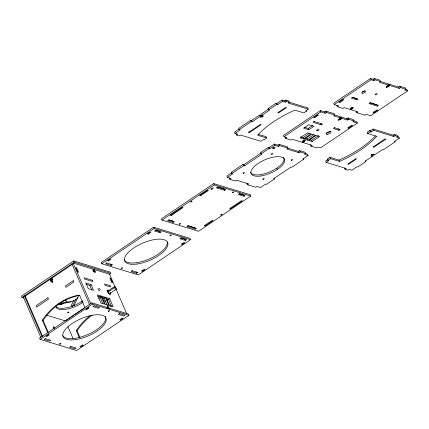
<?xml version="1.0" encoding="UTF-8"?>
<svg xmlns="http://www.w3.org/2000/svg" width="429" height="429" viewBox="0 0 429 429"><rect width="100%" height="100%" fill="white"/><g stroke="black" fill="none" stroke-linecap="round" stroke-linejoin="round"><path stroke-width="0.64" d="M73.895 305.807L77.74 297.747A6.741 2.687 -23.4 0 0 77.96 295.463M73.734 300.295L71.418 305.121L71.922 306.285M72.463 306.263L75.649 299.63L77.74 297.747M61.717 303.491L60.21 304.633L61.637 304.547L63.648 303.024M262.157 115.106L262.532 115.975L263.363 116.232L262.173 117.031L261.347 116.779L260.832 117.122L260.221 116.94L260.735 116.591L260.178 116.42L252.059 121.895L251.491 120.587L250.665 120.335L238.776 128.341L239.344 129.655L240.17 129.907L235.022 133.376L234.454 132.068L239.092 128.941M268.093 108.585L268.924 108.837L260.8 114.312L261.368 115.621L269.492 110.146L268.661 109.894L268.093 108.585L276.019 103.244L276.844 103.496L277.413 104.805L282.566 101.335L285.328 102.177L286.513 101.378L307.69 107.883L308.258 109.191L305.684 110.929L306.51 111.181L303.936 112.918L294.82 110.13A59.872 23.874 -23.4 0 0 257.577 135.232L266.693 138.02L264.119 139.752L263.293 139.5L260.714 141.238L240.546 135.065L239.361 135.87L236.599 135.022L236.03 133.714M251.491 120.587L259.615 115.111L260.172 115.283L260.735 116.591M276.844 103.496L281.998 100.027L284.759 100.869L285.328 102.177M259.658 115.632L260.172 115.283M239.344 129.655L251.228 121.643L252.059 121.895M268.661 109.894L276.587 104.553L277.413 104.805M262.532 115.975L263.047 115.632L260.778 115.465L260.264 115.814L260.832 117.122M284.759 100.869L285.95 100.07L288.712 100.912L289.28 102.225L288.09 103.024L308.258 109.191M236.599 135.022L237.784 134.223L235.022 133.376M249.292 132.695L261.175 124.683L260.344 124.431L248.461 132.443L249.292 132.695L248.911 131.821M278.609 112.934L286.529 107.593L285.703 107.341L277.777 112.682L278.609 112.934L278.228 112.06M109.127 274.506L110.779 273.391L110.215 272.083L73.745 260.929L21.45 296.176L22.018 297.485L23.938 298.075M22.018 297.485L74.314 262.237L110.779 273.391M51.593 280.319L50.761 280.062L50.247 280.41L51.078 280.663L51.593 280.319L51.207 279.435L50.381 279.182L25.225 296.139L42.787 336.733M72.249 264.441L51.566 278.378L51.947 279.252L52.772 279.504M51.947 279.252L52.461 278.904L52.88 279.874L52.365 280.223L52.933 281.531L51.743 282.336L51.174 281.022L50.66 281.37L50.247 280.41M51.491 281.622L52.006 281.279L52.574 282.588M339.505 118.104L340.068 119.418L341.302 118.94L340.369 116.742L326.485 112.468L325.295 113.267L324.726 111.958L320.307 110.607L283.462 135.441L284.03 136.749L286.792 137.591L285.607 138.395L285.038 137.087M213.728 183.574L161.433 218.817L161.996 220.131L198.466 231.285L250.761 196.037L250.193 194.723L213.728 183.574L214.291 184.883L250.761 196.037M246.932 183.408L247.501 184.717L255.791 187.253L256.976 186.449L260.569 187.548L265.723 184.079L266.548 184.331L274.474 178.99L273.643 178.737L291.076 166.988L291.902 167.24L303.791 159.229L302.96 158.977L308.113 155.507L307.545 154.199L300.182 151.914L298.997 152.719L298.428 151.41L279.74 145.662L278.55 146.466L274.957 145.367L269.809 148.836L269.24 147.528L268.415 147.276L260.489 152.617L261.057 153.925L261.883 154.177L244.455 165.926L243.887 164.618L243.055 164.366L231.172 172.378L231.74 173.686L232.566 173.938L227.418 177.408L226.85 176.099L232.003 172.63M284.03 136.749L320.876 111.915L325.295 113.267M356.242 111.358L356.81 112.666L365.095 115.203L366.286 114.404L370.704 115.755L407.55 90.921L406.982 89.613L400.45 87.586L399.26 88.385L398.697 87.076L389.162 84.159L388.374 84.695L389.296 86.116L386.878 87.393L386.046 87.141L387.752 85.639L388.899 85.215L388.336 83.907L375.032 79.81L373.847 80.614L373.278 79.301L370.517 78.459L333.671 103.292L334.239 104.601L338.658 105.952L337.467 106.751L336.904 105.443M243.887 164.618L261.32 152.869M269.24 147.528L274.394 144.058L277.981 145.158L278.55 146.466M161.996 220.131L214.291 184.883M231.74 173.686L243.624 165.674L244.455 165.926M261.057 153.925L268.978 148.584L269.809 148.836M314.607 117.76L318.57 115.09L317.744 114.838L313.781 117.508L314.607 117.76L314.232 116.892M334.239 104.601L371.08 79.767L373.847 80.614M153.555 227.22L101.26 262.468L101.829 263.776L138.294 274.93L190.589 239.682L190.026 238.374L153.555 227.22L154.124 228.528L190.589 239.682M324.726 111.958L325.917 111.154L334.207 113.69L334.77 114.999L333.585 115.803L340.932 118.05L339.779 118.474L338.052 119.964L338.883 120.217L340.068 119.418M171.182 215.562L183.065 207.55L182.239 207.298L170.356 215.31L171.182 215.562L170.806 214.688M200.499 195.801L208.424 190.46L207.593 190.208L199.673 195.549L200.499 195.801L200.123 194.927M373.278 79.301L374.469 78.502L379.992 80.191L380.561 81.499L379.37 82.304L388.899 85.215M339.854 102.434L343.817 99.769L342.991 99.512L339.028 102.182L339.854 102.434L339.478 101.566M101.829 263.776L154.124 228.528M277.981 145.158L279.172 144.353L287.462 146.89L288.025 148.198L286.84 149.002L298.997 152.719M93.983 271.788L94.777 271.251L95.34 272.56L94.514 272.308L93.613 270.897L93.2 269.938L93.983 269.417L109.593 274.195L115.449 287.725M92.766 270.581L93.56 270.045L93.179 269.176L73.123 263.041L90.691 303.635M314.237 121.53L313.052 122.335L321.337 124.866L322.528 124.067L313.76 121.412M94.718 270.404L93.173 271.096L94.718 270.404L95.136 271.364L94.342 271.895M108.435 260.945L111.009 259.207L110.183 258.955L107.609 260.693L108.435 260.945L108.06 260.071M148.252 234.111L150.826 232.373L150 232.121L147.426 233.853L148.252 234.111L147.876 233.237M229.252 177.997L229.821 179.311L231.011 178.507L227.418 177.408M106.966 263.02L105.775 263.819L111.304 265.508L112.495 264.709L106.44 262.886M304.199 127.225L308.236 128.459L312.875 125.332M308.805 129.767L313.958 126.298L308.762 124.71L303.614 128.18L308.805 129.767L308.236 128.459M173.134 222.372L174.319 221.568L168.795 219.879L167.605 220.678L173.134 222.372L172.565 221.058L168.881 219.932M356.896 99.887L358.086 99.083L352.558 97.394L351.372 98.193L356.896 99.887L356.333 98.573L352.032 97.26M160.033 232.668L161.224 231.864L155.695 230.175L154.51 230.974L160.033 232.668L159.465 231.354L155.781 230.228M224.624 190.369L225.815 189.57L217.524 187.033L216.334 187.838L224.624 190.369L224.056 189.06L217.047 186.915M300.691 136.91L303.089 137.645L309.47 133.339M303.652 138.953L311.1 133.934L307.507 132.834L300.064 137.854L303.652 138.953L303.089 137.645M356.81 112.666L357.995 111.867L350.675 109.626L350.3 108.757L351.153 108.146L352.697 107.454L353.528 107.706L352.338 108.505L351.962 107.631M310.457 144.857L311.02 146.166L312.21 145.367L302.681 142.449L302.3 141.581L303.153 140.969L304.703 140.278L305.534 140.53L304.343 141.329L303.968 140.46M302.263 140.792L302.643 141.667L301.85 142.197L292.321 139.286L291.13 140.085L285.607 138.395M85.843 284.191L89.881 285.424L91.071 284.625L93.527 290.299L88.331 288.712L85.875 283.038L91.071 284.625M350.675 109.626L352.697 108.617L352.322 107.743M304.976 138.218L307.368 138.953L313.755 134.652M302.681 142.449L304.703 141.441L304.343 141.329M311.02 146.166L316.548 147.86L317.739 147.056L320.501 147.903L357.346 123.069L356.778 121.761L348.584 119.224L347.399 120.029L346.83 118.715L341.168 116.983L340.374 117.519L341.302 118.94M307.936 140.262L315.385 135.242L311.792 134.143L304.343 139.162L307.936 140.262L307.368 138.953M388.937 86.004L389.73 85.473L399.26 88.385M340.942 118.828L341.736 118.297L347.399 120.029M309.255 139.532L311.652 140.262L318.565 135.602M247.501 184.717L248.691 183.918L236.535 180.196L235.344 181L229.821 179.311M312.215 141.57L319.664 136.551L316.076 135.451L308.628 140.476L312.215 141.57L311.652 140.262M346.83 118.715L348.021 117.916L353.544 119.605L354.113 120.914L352.922 121.718L357.346 123.069M298.428 151.41L299.614 150.606L305.142 152.295L305.711 153.609L304.52 154.408L308.113 155.507M334.684 127.783L333.494 128.587L339.023 130.277L340.208 129.472L334.159 127.649M398.697 87.076L399.882 86.277L405.41 87.966L405.973 89.275L404.788 90.074L407.55 90.921M132.384 270.79L131.194 271.595L136.722 273.284L137.907 272.485L131.859 270.661M377.343 106.14L378.528 105.336L370.243 102.799L369.053 103.603L377.343 106.14L376.775 104.826L369.76 102.681M195.233 229.129L196.423 228.33L188.133 225.793L186.947 226.592L195.233 229.129L194.669 227.82L187.655 225.675M243.962 196.284L245.152 195.485L239.629 193.795L238.438 194.594L243.962 196.284L243.399 194.975L239.098 193.661M348.589 128.153L352.552 125.483L351.726 125.23L347.763 127.901L348.589 128.153L348.214 127.284M108.092 290.932L114.43 286.658M97.458 296.042L99.85 296.777L101.04 295.972L104.59 304.182L100.997 303.083L97.447 294.879L101.04 295.972M205.164 225.954L213.09 220.613L212.258 220.361L204.338 225.702L205.164 225.954L204.789 225.08M230.518 208.864L242.406 200.852L241.575 200.6L229.692 208.612L230.518 208.864L230.142 207.995M91.881 302.831L39.581 338.079L40.149 339.387L76.619 350.541L128.915 315.294L128.346 313.985L91.881 302.831L92.444 304.14L128.915 315.294M373.836 112.832L377.799 110.162L376.973 109.904L373.01 112.575L373.836 112.832L373.461 111.958M108.172 291.935L114.511 287.666M65.953 320.586L70.587 317.465M71.117 317.106L73.756 315.326M74.812 314.618L83.961 308.451M98.643 298.552L100.268 297.463M185.451 240.438L186.642 239.639L181.113 237.95L179.923 238.749L185.451 240.438L184.883 239.13L180.588 237.816M40.149 339.387L92.444 304.14M142.417 271.337L144.991 269.605L144.165 269.348L141.591 271.085L142.417 271.337L142.042 270.463M182.234 244.503L184.808 242.766L183.982 242.514L181.408 244.251L182.234 244.503L181.858 243.629M109.904 293.452L116.243 289.178M102.751 298.745L103.807 298.032M101.737 297.351L104.134 298.085L105.32 297.286L108.875 305.491L105.282 304.392L101.732 296.187L105.32 297.286M107.175 300.096L108.231 299.383M106.022 298.664L108.414 299.394L109.604 298.595L113.154 306.799L109.561 305.7L106.011 297.495L109.604 298.595M107.186 306.73L107.979 306.193L109.32 308.574M373.268 154.102L373.643 154.976L374.201 155.148L382.325 149.673L383.151 149.925L395.039 141.913L394.208 141.661L399.361 138.192L396.594 137.344L397.785 136.545L395.023 135.698L393.833 136.502L373.664 130.33L371.09 132.068L370.522 130.759L369.696 130.507L367.122 132.239L367.685 133.548L376.801 136.336A59.872 23.874 -23.4 0 1 339.564 161.438L338.996 160.13L329.88 157.341L327.306 159.079L327.869 160.387L328.7 160.639L326.126 162.377L325.557 161.068L328.131 159.331M106.923 307.786L107.717 307.25L107.148 305.941L107.979 306.193M370.522 130.759L373.101 129.022L393.264 135.189L393.833 136.502M107.754 308.038L108.548 307.502M108.113 308.145L108.907 307.614M327.869 160.387L330.448 158.65L339.564 161.438M367.685 133.548L370.259 131.816L371.09 132.068M348.68 164.227L356.601 158.886L355.775 158.633L347.849 163.975L348.68 164.227L348.3 163.352M374.034 147.136L385.923 139.125L385.092 138.873L373.209 146.884L374.034 147.136L373.659 146.268M393.264 135.189L394.455 134.39L397.216 135.237L397.785 136.545M344.535 168.034L345.104 169.342L346.294 168.543L326.126 162.377M371.471 154.719L371.846 155.593L371.332 155.936L373.016 155.947L364.891 161.422L365.723 161.674L357.797 167.015L356.966 166.763L351.818 170.233L349.056 169.391L347.865 170.19L345.104 169.342M373.643 154.976L374.158 154.628L372.206 154.537L371.021 155.336L371.846 155.593M63.658 300.831L66.152 300.257M58.816 303.871L66.908 302L70.951 301.764A6.741 2.687 -23.4 0 0 75.649 299.63M57.588 304.837L70.951 301.764M77.74 295.661L78.979 295.388M352.338 108.505L352.697 108.617M350.279 108.73L350.638 108.843L349.844 109.374L344.181 107.641L342.996 108.446L337.467 106.751M397.688 136.545L398.793 136.883L399.361 138.192M302.284 141.554L302.643 141.667M258.226 134.293L266.13 136.706L266.693 138.02M93.2 269.938L93.56 270.045M94.777 271.251L95.136 271.364M51.174 281.022L52.006 281.279M103.062 300.391L105.588 301.163M107.357 307.143L107.717 307.25M107.77 308.102L108.129 308.21M25.654 296.273L24.394 295.887L41.962 336.475M46.52 315.149L65.439 320.935M84.969 307.668L79.515 295.066A59.872 49.721 -73 0 0 42.273 320.163L43.104 320.42L48.295 332.421M89.843 315.921A59.872 49.721 -73 0 0 76.255 330.561L77.086 330.813L79.939 337.414M100.166 289.629L99.378 288.406M399.882 86.277L400.45 87.586M389.162 84.159L389.73 85.473M387.859 85.392L388.427 86.701M387.687 85.72L388.068 86.594M386.502 86.519L386.878 87.393M374.469 78.502L375.032 79.81M370.517 78.459L371.08 79.767M394.455 134.39L395.023 135.698M394.659 141.044L395.039 141.913M373.101 129.022L373.664 130.33M369.696 130.507L370.259 131.816M373.016 155.947L372.447 154.638L371.895 154.467L372.463 155.781M351.26 107.893L351.828 109.202M371.38 154.815L371.948 156.124M350.901 107.786L351.469 109.095M348.021 117.916L348.584 119.224M365.342 160.8L365.723 161.674M341.168 116.983L341.736 118.297M339.865 118.216L340.428 119.525M338.502 119.342L338.883 120.217M338.454 128.963L339.023 130.277M325.917 111.154L326.485 112.468M320.307 110.607L320.876 111.915M320.774 123.557L321.337 124.866M329.88 157.341L330.448 158.65M306.134 110.307L306.51 111.181M285.95 100.07L286.513 101.378M303.265 140.717L303.829 142.026M303.094 141.044L303.469 141.919M281.998 100.027L282.566 101.335M303.41 158.36L303.791 159.229M299.614 150.606L300.182 151.914M276.019 103.244L276.587 104.553M279.172 144.353L279.74 145.662M274.394 144.058L274.957 145.367M261.61 115.723L262.173 117.031M260.778 115.465L261.347 116.779M259.615 115.111L260.178 116.42M268.415 147.276L268.978 148.584M276.866 168.104L277.434 169.417M250.665 120.335L251.228 121.643M274.093 178.115L274.474 178.99M243.055 164.366L243.624 165.674M136.154 271.975L136.722 273.284M110.736 264.2L111.304 265.508M115.98 288.953L126.625 313.556M108.414 299.394L111.46 306.429M93.983 269.417L94.359 270.291M104.134 298.085L107.175 305.121M99.85 296.777L102.896 303.807M89.881 285.424L91.844 289.966M73.745 260.929L74.314 262.237M71.933 263.84L89.5 304.434M81.735 301.49L82.304 302.799M76.255 330.561L79.37 337.762M50.381 279.182L50.761 280.062M68.018 326.903L73.059 338.545M42.273 320.163L47.726 332.77M23.204 296.686L40.771 337.28M375.413 135.929A59.872 23.874 -23.4 0 1 338.996 160.13M364.843 90.61A2.075 0.826 -23.4 0 1 362.274 91.945M330.287 131.322A2.595 1.035 -23.4 0 1 326.12 132.958M283.531 157.379A18.152 7.239 -23.4 0 1 270.822 171.455A18.152 7.239 -23.4 0 1 250.541 172.367M273.407 147.313A1.298 0.515 -23.4 0 1 273.091 147.415M167.299 241.913A23.338 9.304 -23.4 0 1 148.198 259.438A23.338 9.304 -23.4 0 1 124.153 259.513M105.196 316.387A23.338 9.304 -23.4 0 1 88.626 334.143A23.338 9.304 -23.4 0 1 62.736 335.676M66.908 302A6.741 2.687 -23.4 0 1 65.873 300.209M92.911 269.385A0.778 0.311 -23.4 0 1 93.656 269.337A0.778 0.311 -23.4 0 1 93.388 269.82M109.963 306.134A59.872 49.721 -73 0 1 111.138 305.877M77.086 330.813A59.872 49.721 -73 0 1 92.23 315.004M43.104 320.42A59.872 49.721 -73 0 1 79.751 295.409M99.71 290.315A1.298 0.504 56 0 1 98.514 289.95A1.298 0.504 56 0 1 98.402 288.497M110.382 292.616A2.595 1.008 56 0 1 109.69 294.267A2.595 1.008 56 0 1 107.379 291.044A2.595 1.008 56 0 1 108.869 290.513M106.864 290.808A2.595 1.008 56 0 1 107.255 290.991M54.301 328.437A1.035 0.402 56 0 1 53.276 327.107A1.035 0.402 56 0 1 53.99 327.005A1.035 0.402 56 0 1 54.526 328.405M110.264 292.969A2.075 0.804 56 0 1 109.331 293.715A2.075 0.804 56 0 1 107.679 291.146A2.075 0.804 56 0 1 108.896 290.846M109.985 293.297A1.555 0.606 56 0 1 108.344 292.283A1.555 0.606 56 0 1 108.666 290.991M83.306 302.096A18.152 7.239 -23.4 0 1 66.034 309.33A18.152 7.239 -23.4 0 1 55.786 306.456M82.738 300.788A18.152 7.239 -23.4 0 1 56.167 306.794M47.925 297.753L36.041 305.759L36.604 307.073L48.493 299.061L47.925 297.753M73.279 280.663L65.358 286.004L65.921 287.312L73.847 281.971L73.279 280.663M48.504 334.572L45.93 336.304L46.761 336.556L49.335 334.824L48.504 334.572M88.32 307.732L85.746 309.47L86.578 309.722L89.152 307.984L88.32 307.732M45.292 338.631L44.101 339.436L49.625 341.125L50.815 340.32L45.292 338.631M94.021 305.786L92.83 306.59L98.359 308.279L99.544 307.475L94.021 305.786M70.705 346.407L69.519 347.206L75.043 348.895L76.233 348.096L70.705 346.407M119.439 313.561L118.248 314.36L123.772 316.05L124.962 315.251L119.439 313.561M82.486 344.964L79.912 346.696L80.743 346.954L83.317 345.216L82.486 344.964M122.303 318.125L119.729 319.862L120.56 320.114L123.134 318.377L122.303 318.125M76.668 267.911L75.842 267.658L77.729 272.024L78.561 272.276L76.668 267.911M110.65 278.303L109.824 278.051L111.712 282.416L112.543 282.668L110.65 278.303M92.326 280.276L84.041 277.74L84.604 279.048L92.895 281.585L92.326 280.276M110.012 285.682L104.483 283.993L105.051 285.301L110.575 286.99L110.012 285.682M375.75 94.755A1.035 0.413 -23.4 0 0 377.123 93.833A1.035 0.413 -23.4 0 0 375.611 94.042A1.035 0.413 -23.4 0 0 375.75 94.755M362.837 93.254A2.075 0.826 -23.4 0 0 365.583 91.404A2.075 0.826 -23.4 0 0 362.553 91.822A2.075 0.826 -23.4 0 0 362.837 93.254M317.267 130.791A1.298 0.515 -23.4 0 0 318.983 129.633A1.298 0.515 -23.4 0 0 317.09 129.896A1.298 0.515 -23.4 0 0 317.267 130.791M327.643 134.298A2.595 1.035 -23.4 0 0 331.075 131.987A2.595 1.035 -23.4 0 0 327.284 132.507A2.595 1.035 -23.4 0 0 327.643 134.298M260.591 176.029A18.152 7.239 -23.4 0 0 284.609 159.845A18.152 7.239 -23.4 0 0 258.097 163.503A18.152 7.239 -23.4 0 0 260.591 176.029M291.495 160.344A0.778 0.311 -23.4 0 0 292.524 159.647A0.778 0.311 -23.4 0 0 291.388 159.808A0.778 0.311 -23.4 0 0 291.495 160.344M263.17 179.435A0.778 0.311 -23.4 0 0 264.2 178.743A0.778 0.311 -23.4 0 0 263.063 178.898A0.778 0.311 -23.4 0 0 263.17 179.435M243.415 173.391A0.778 0.311 -23.4 0 0 244.444 172.699A0.778 0.311 -23.4 0 0 243.307 172.855A0.778 0.311 -23.4 0 0 243.415 173.391M271.745 154.301A0.778 0.311 -23.4 0 0 272.774 153.609A0.778 0.311 -23.4 0 0 271.637 153.764A0.778 0.311 -23.4 0 0 271.745 154.301M273.359 148.788A1.298 0.515 -23.4 0 0 275.075 147.63A1.298 0.515 -23.4 0 0 273.182 147.892A1.298 0.515 -23.4 0 0 273.359 148.788M179.499 224.238A0.778 0.311 -23.4 0 0 180.529 223.547A0.778 0.311 -23.4 0 0 179.392 223.702A0.778 0.311 -23.4 0 0 179.499 224.238M191.061 201.962A0.778 0.311 -23.4 0 0 192.09 201.265A0.778 0.311 -23.4 0 0 190.953 201.421A0.778 0.311 -23.4 0 0 191.061 201.962M232.647 192.744A0.778 0.311 -23.4 0 0 233.676 192.053A0.778 0.311 -23.4 0 0 232.539 192.208A0.778 0.311 -23.4 0 0 232.647 192.744M221.08 215.026A0.778 0.311 -23.4 0 0 222.109 214.328A0.778 0.311 -23.4 0 0 220.973 214.489A0.778 0.311 -23.4 0 0 221.08 215.026M211.4 189.264A1.298 0.515 -23.4 0 0 213.175 188.133A1.298 0.515 -23.4 0 0 211.336 188.331A1.298 0.515 -23.4 0 0 211.4 189.264M136.985 264.039A23.338 9.304 -23.4 0 0 167.862 243.222A23.338 9.304 -23.4 0 0 133.778 247.924A23.338 9.304 -23.4 0 0 136.985 264.039M121.536 268.559A0.778 0.311 -23.4 0 0 122.565 267.868A0.778 0.311 -23.4 0 0 121.428 268.023A0.778 0.311 -23.4 0 0 121.536 268.559M170.265 235.719A0.778 0.311 -23.4 0 0 171.294 235.022A0.778 0.311 -23.4 0 0 170.157 235.178A0.778 0.311 -23.4 0 0 170.265 235.719M75.311 339.65A23.338 9.304 -23.4 0 0 106.188 318.838A23.338 9.304 -23.4 0 0 72.099 323.541A23.338 9.304 -23.4 0 0 75.311 339.65M59.862 344.176A0.778 0.311 -23.4 0 0 60.891 343.479A0.778 0.311 -23.4 0 0 59.754 343.64A0.778 0.311 -23.4 0 0 59.862 344.176M108.591 311.331A0.778 0.311 -23.4 0 0 109.62 310.639A0.778 0.311 -23.4 0 0 108.483 310.794A0.778 0.311 -23.4 0 0 108.591 311.331M51.083 279.317A0.778 0.311 -23.4 0 0 52.113 278.625A0.778 0.311 -23.4 0 0 50.976 278.78A0.778 0.311 -23.4 0 0 51.083 279.317M114.393 287.333A1.555 0.606 56 0 0 116.098 289.248A1.555 0.606 56 0 0 115.524 287.173A1.555 0.606 56 0 0 114.393 287.333M68.039 312.821A0.778 0.311 -23.4 0 0 69.069 312.124A0.778 0.311 -23.4 0 0 67.932 312.285A0.778 0.311 -23.4 0 0 68.039 312.821"/></g></svg>
